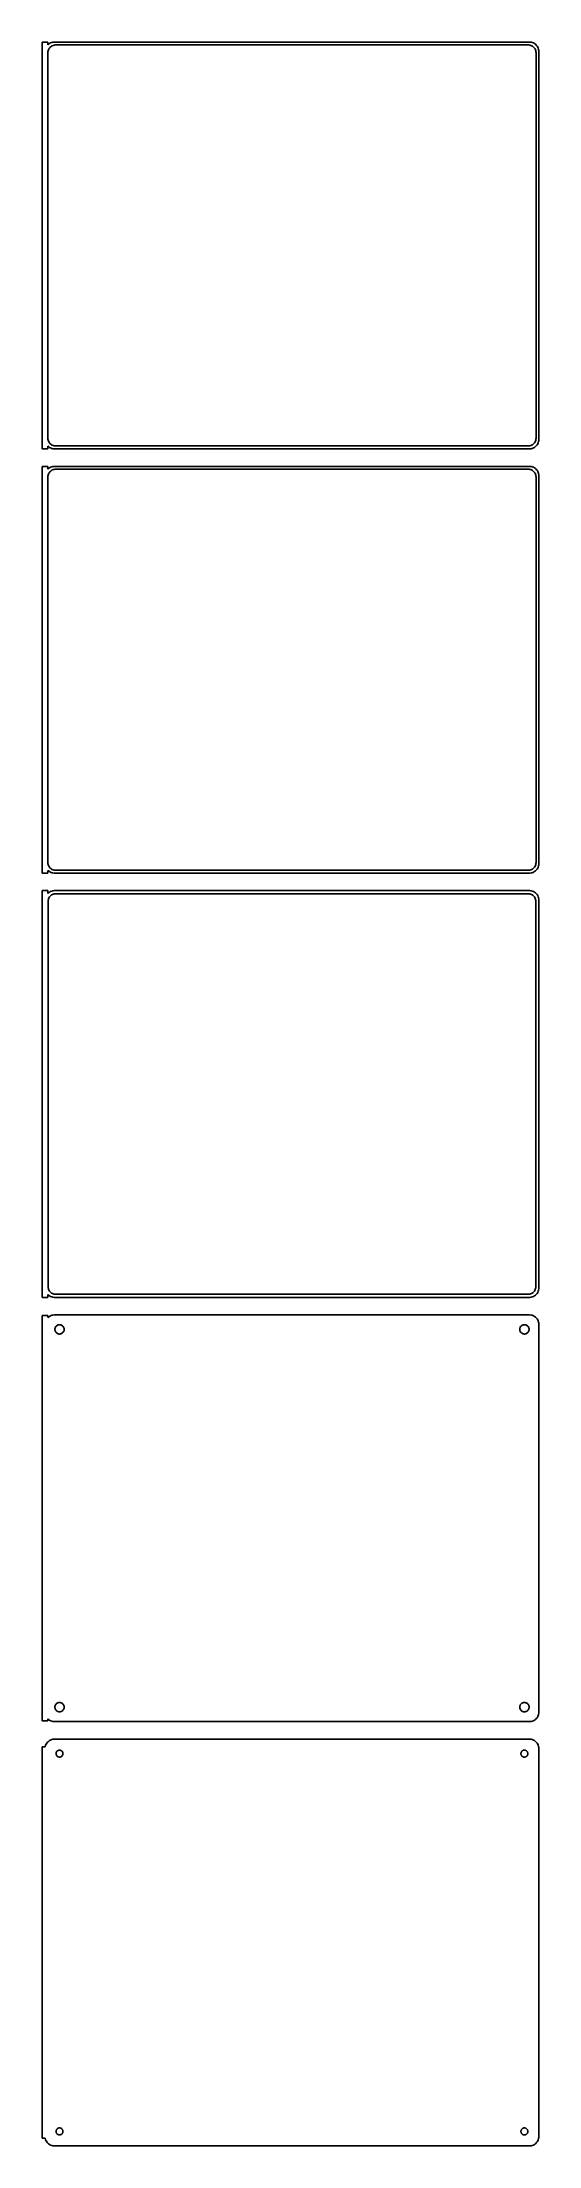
# Model space of a CAD drawing. Header units: metres. Extents: x -129 to 128, y 771 to 1857.
import ezdxf

# ---------------------------------------------------------------- set-up
doc = ezdxf.new("R2010")
doc.units = ezdxf.units.M

msp = doc.modelspace()

# ---------------------------------------------------------------- linework, layer by layer
for p, q in [((-126, 1856.99), (-129, 1856.99)), ((-129, 1856.99), (-129, 1647.01)), ((-126, 1855.56), (-126, 1856.99)), ((-125.687, 1855.85), (-126, 1855.56)), ((-126, 1851.5), (-125.968, 1852)), ((-126, 1652.5), (-126, 1851.5)), ((-125.968, 1852), (-125.874, 1852.49)), ((-125.874, 1852.49), (-125.719, 1852.97)), ((-125.719, 1852.97), (-125.505, 1853.43)), ((-125.179, 1856.22), (-125.687, 1855.85)), ((-125.505, 1853.43), (-125.236, 1853.85)), ((-125.236, 1853.85), (-124.916, 1854.24)), ((-124.629, 1856.52), (-125.179, 1856.22)), ((-124.916, 1854.24), (-124.55, 1854.58)), ((-124.045, 1856.76), (-124.629, 1856.52)), ((-124.55, 1854.58), (-124.143, 1854.88)), ((-124.143, 1854.88), (-123.703, 1855.12)), ((-123.437, 1856.91), (-124.045, 1856.76)), ((-123.703, 1855.12), (-123.236, 1855.3)), ((-122.814, 1856.99), (-123.437, 1856.91)), ((-123.236, 1855.3), (-122.75, 1855.43)), ((122.814, 1856.99), (-122.814, 1856.99)), ((-122.75, 1855.43), (-122.251, 1855.49)), ((-122.251, 1855.49), (122.251, 1855.49)), ((122.251, 1855.49), (122.75, 1855.43)), ((122.75, 1855.43), (123.236, 1855.3)), ((123.437, 1856.91), (122.814, 1856.99)), ((123.236, 1855.3), (123.703, 1855.12)), ((124.045, 1856.76), (123.437, 1856.91)), ((123.703, 1855.12), (124.143, 1854.88)), ((124.629, 1856.52), (124.045, 1856.76)), ((124.143, 1854.88), (124.55, 1854.58)), ((124.55, 1854.58), (124.916, 1854.24)), ((125.179, 1856.22), (124.629, 1856.52)), ((124.916, 1854.24), (125.236, 1853.85)), ((125.687, 1855.85), (125.179, 1856.22)), ((125.236, 1853.85), (125.505, 1853.43)), ((125.505, 1853.43), (125.719, 1852.97)), ((126.145, 1855.42), (125.687, 1855.85)), ((125.719, 1852.97), (125.874, 1852.49)), ((125.874, 1852.49), (125.968, 1852)), ((125.968, 1852), (126, 1851.5)), ((126, 1851.5), (126, 1652.5)), ((126.545, 1854.94), (126.145, 1855.42)), ((126.882, 1854.41), (126.545, 1854.94)), ((127.149, 1853.84), (126.882, 1854.41)), ((127.343, 1853.24), (127.149, 1853.84)), ((127.461, 1852.63), (127.343, 1853.24)), ((127.5, 1852), (127.461, 1852.63)), ((127.5, 1652), (127.5, 1852)), ((-125.968, 1652), (-126, 1652.5)), ((-125.874, 1651.51), (-125.968, 1652)), ((-125.719, 1651.03), (-125.874, 1651.51)), ((-125.505, 1650.57), (-125.719, 1651.03)), ((125.719, 1651.03), (125.505, 1650.57)), ((125.874, 1651.51), (125.719, 1651.03)), ((125.968, 1652), (125.874, 1651.51)), ((126, 1652.5), (125.968, 1652)), ((127.149, 1650.16), (127.343, 1650.76)), ((127.343, 1650.76), (127.461, 1651.37)), ((127.461, 1651.37), (127.5, 1652)), ((-129, 1647.01), (-126, 1647.01)), ((-126, 1648.44), (-125.687, 1648.15)), ((-126, 1647.01), (-126, 1648.44)), ((-125.687, 1648.15), (-125.179, 1647.78)), ((-125.236, 1650.15), (-125.505, 1650.57)), ((-124.916, 1649.76), (-125.236, 1650.15)), ((-125.179, 1647.78), (-124.629, 1647.48)), ((-124.55, 1649.42), (-124.916, 1649.76)), ((-124.629, 1647.48), (-124.045, 1647.24)), ((-124.143, 1649.12), (-124.55, 1649.42)), ((-123.703, 1648.88), (-124.143, 1649.12)), ((-124.045, 1647.24), (-123.437, 1647.09)), ((-123.236, 1648.7), (-123.703, 1648.88)), ((-123.437, 1647.09), (-122.814, 1647.01)), ((-122.75, 1648.57), (-123.236, 1648.7)), ((-122.814, 1647.01), (122.814, 1647.01)), ((-122.251, 1648.51), (-122.75, 1648.57)), ((122.251, 1648.51), (-122.251, 1648.51)), ((122.75, 1648.57), (122.251, 1648.51)), ((123.236, 1648.7), (122.75, 1648.57)), ((122.814, 1647.01), (123.437, 1647.09)), ((123.703, 1648.88), (123.236, 1648.7)), ((123.437, 1647.09), (124.045, 1647.24)), ((124.143, 1649.12), (123.703, 1648.88)), ((124.045, 1647.24), (124.629, 1647.48)), ((124.55, 1649.42), (124.143, 1649.12)), ((124.916, 1649.76), (124.55, 1649.42)), ((124.629, 1647.48), (125.179, 1647.78)), ((125.236, 1650.15), (124.916, 1649.76)), ((125.179, 1647.78), (125.687, 1648.15)), ((125.505, 1650.57), (125.236, 1650.15)), ((125.687, 1648.15), (126.145, 1648.58)), ((126.145, 1648.58), (126.545, 1649.06)), ((126.545, 1649.06), (126.882, 1649.59)), ((126.882, 1649.59), (127.149, 1650.16)), ((-126, 1637.99), (-129, 1637.99)), ((-129, 1637.99), (-129, 1428.01)), ((-126, 1636.56), (-126, 1637.99)), ((-125.687, 1636.85), (-126, 1636.56)), ((-126, 1632.5), (-125.968, 1633)), ((-126, 1433.5), (-126, 1632.5)), ((-125.968, 1633), (-125.874, 1633.49)), ((-125.874, 1633.49), (-125.719, 1633.97)), ((-125.719, 1633.97), (-125.505, 1634.43)), ((-125.179, 1637.22), (-125.687, 1636.85)), ((-125.505, 1634.43), (-125.236, 1634.85)), ((-125.236, 1634.85), (-124.916, 1635.24)), ((-124.629, 1637.52), (-125.179, 1637.22)), ((-124.916, 1635.24), (-124.55, 1635.58)), ((-124.045, 1637.76), (-124.629, 1637.52)), ((-124.55, 1635.58), (-124.143, 1635.88)), ((-124.143, 1635.88), (-123.703, 1636.12)), ((-123.437, 1637.91), (-124.045, 1637.76)), ((-123.703, 1636.12), (-123.236, 1636.3)), ((-122.814, 1637.99), (-123.437, 1637.91)), ((-123.236, 1636.3), (-122.75, 1636.43)), ((122.814, 1637.99), (-122.814, 1637.99)), ((-122.75, 1636.43), (-122.251, 1636.49)), ((-122.251, 1636.49), (122.251, 1636.49)), ((122.251, 1636.49), (122.75, 1636.43)), ((122.75, 1636.43), (123.236, 1636.3)), ((123.437, 1637.91), (122.814, 1637.99)), ((123.236, 1636.3), (123.703, 1636.12)), ((124.045, 1637.76), (123.437, 1637.91)), ((123.703, 1636.12), (124.143, 1635.88)), ((124.629, 1637.52), (124.045, 1637.76)), ((124.143, 1635.88), (124.55, 1635.58)), ((124.55, 1635.58), (124.916, 1635.24)), ((125.179, 1637.22), (124.629, 1637.52)), ((124.916, 1635.24), (125.236, 1634.85)), ((125.687, 1636.85), (125.179, 1637.22)), ((125.236, 1634.85), (125.505, 1634.43)), ((125.505, 1634.43), (125.719, 1633.97)), ((126.145, 1636.42), (125.687, 1636.85)), ((125.719, 1633.97), (125.874, 1633.49)), ((125.874, 1633.49), (125.968, 1633)), ((125.968, 1633), (126, 1632.5)), ((126, 1632.5), (126, 1433.5)), ((126.545, 1635.94), (126.145, 1636.42)), ((126.882, 1635.41), (126.545, 1635.94)), ((127.149, 1634.84), (126.882, 1635.41)), ((127.343, 1634.24), (127.149, 1634.84)), ((127.461, 1633.63), (127.343, 1634.24)), ((127.5, 1633), (127.461, 1633.63)), ((127.5, 1433), (127.5, 1633)), ((-125.968, 1433), (-126, 1433.5)), ((126, 1433.5), (125.968, 1433)), ((-129, 1428.01), (-126, 1428.01)), ((-126, 1429.44), (-125.687, 1429.15)), ((-126, 1428.01), (-126, 1429.44)), ((-125.874, 1432.51), (-125.968, 1433)), ((-125.719, 1432.03), (-125.874, 1432.51)), ((-125.505, 1431.57), (-125.719, 1432.03)), ((-125.687, 1429.15), (-125.179, 1428.78)), ((-125.236, 1431.15), (-125.505, 1431.57)), ((-124.916, 1430.76), (-125.236, 1431.15)), ((-125.179, 1428.78), (-124.629, 1428.48)), ((-124.55, 1430.42), (-124.916, 1430.76)), ((-124.629, 1428.48), (-124.045, 1428.24)), ((-124.143, 1430.12), (-124.55, 1430.42)), ((-123.703, 1429.88), (-124.143, 1430.12)), ((-124.045, 1428.24), (-123.437, 1428.09)), ((-123.236, 1429.7), (-123.703, 1429.88)), ((-123.437, 1428.09), (-122.814, 1428.01)), ((-122.75, 1429.57), (-123.236, 1429.7)), ((-122.814, 1428.01), (122.814, 1428.01)), ((-122.251, 1429.51), (-122.75, 1429.57)), ((122.251, 1429.51), (-122.251, 1429.51)), ((122.75, 1429.57), (122.251, 1429.51)), ((123.236, 1429.7), (122.75, 1429.57)), ((122.814, 1428.01), (123.437, 1428.09)), ((123.703, 1429.88), (123.236, 1429.7)), ((123.437, 1428.09), (124.045, 1428.24)), ((124.143, 1430.12), (123.703, 1429.88)), ((124.045, 1428.24), (124.629, 1428.48)), ((124.55, 1430.42), (124.143, 1430.12)), ((124.916, 1430.76), (124.55, 1430.42)), ((124.629, 1428.48), (125.179, 1428.78)), ((125.236, 1431.15), (124.916, 1430.76)), ((125.179, 1428.78), (125.687, 1429.15)), ((125.505, 1431.57), (125.236, 1431.15)), ((125.719, 1432.03), (125.505, 1431.57)), ((125.687, 1429.15), (126.145, 1429.58)), ((125.874, 1432.51), (125.719, 1432.03)), ((125.968, 1433), (125.874, 1432.51)), ((126.145, 1429.58), (126.545, 1430.06)), ((126.545, 1430.06), (126.882, 1430.59)), ((126.882, 1430.59), (127.149, 1431.16)), ((127.149, 1431.16), (127.343, 1431.76)), ((127.343, 1431.76), (127.461, 1432.37)), ((127.461, 1432.37), (127.5, 1433)), ((-126, 1418.99), (-129, 1418.99)), ((-129, 1418.99), (-129, 1209.01)), ((-126, 1417.56), (-126, 1418.99)), ((-125.687, 1417.85), (-126, 1417.56)), ((-125.873, 1413.5), (-125.842, 1413.99)), ((-125.873, 1214.5), (-125.873, 1413.5)), ((-125.842, 1413.99), (-125.751, 1414.46)), ((-125.751, 1414.46), (-125.601, 1414.93)), ((-125.179, 1418.22), (-125.687, 1417.85)), ((-125.601, 1414.93), (-125.394, 1415.37)), ((-125.394, 1415.37), (-125.133, 1415.78)), ((-124.629, 1418.52), (-125.179, 1418.22)), ((-125.133, 1415.78), (-124.823, 1416.15)), ((-124.823, 1416.15), (-124.469, 1416.48)), ((-124.045, 1418.76), (-124.629, 1418.52)), ((-124.469, 1416.48), (-124.075, 1416.77)), ((-124.075, 1416.77), (-123.649, 1417)), ((-123.437, 1418.91), (-124.045, 1418.76)), ((-123.649, 1417), (-123.197, 1417.18)), ((-122.814, 1418.99), (-123.437, 1418.91)), ((-123.197, 1417.18), (-122.726, 1417.3)), ((122.814, 1418.99), (-122.814, 1418.99)), ((-122.726, 1417.3), (-122.243, 1417.36)), ((-122.243, 1417.36), (122.243, 1417.36)), ((122.243, 1417.36), (122.726, 1417.3)), ((122.726, 1417.3), (123.197, 1417.18)), ((123.437, 1418.91), (122.814, 1418.99)), ((123.197, 1417.18), (123.649, 1417)), ((124.045, 1418.76), (123.437, 1418.91)), ((123.649, 1417), (124.075, 1416.77)), ((124.629, 1418.52), (124.045, 1418.76)), ((124.075, 1416.77), (124.469, 1416.48)), ((124.469, 1416.48), (124.823, 1416.15)), ((125.179, 1418.22), (124.629, 1418.52)), ((124.823, 1416.15), (125.133, 1415.78)), ((125.133, 1415.78), (125.394, 1415.37)), ((125.687, 1417.85), (125.179, 1418.22)), ((125.394, 1415.37), (125.601, 1414.93)), ((125.601, 1414.93), (125.751, 1414.46)), ((126.145, 1417.42), (125.687, 1417.85)), ((125.751, 1414.46), (125.842, 1413.99)), ((125.842, 1413.99), (125.873, 1413.5)), ((125.873, 1413.5), (125.873, 1214.5)), ((126.545, 1416.94), (126.145, 1417.42)), ((126.882, 1416.41), (126.545, 1416.94)), ((127.149, 1415.84), (126.882, 1416.41)), ((127.343, 1415.24), (127.149, 1415.84)), ((127.461, 1414.63), (127.343, 1415.24)), ((127.5, 1414), (127.461, 1414.63)), ((127.5, 1214), (127.5, 1414)), ((-129, 1209.01), (-126, 1209.01)), ((-126, 1210.44), (-125.687, 1210.15)), ((-126, 1209.01), (-126, 1210.44)), ((-125.842, 1214.01), (-125.873, 1214.5)), ((-125.751, 1213.54), (-125.842, 1214.01)), ((-125.601, 1213.07), (-125.751, 1213.54)), ((-125.687, 1210.15), (-125.179, 1209.78)), ((-125.394, 1212.63), (-125.601, 1213.07)), ((-125.133, 1212.22), (-125.394, 1212.63)), ((-125.179, 1209.78), (-124.629, 1209.48)), ((-124.823, 1211.85), (-125.133, 1212.22)), ((-124.469, 1211.52), (-124.823, 1211.85)), ((-124.629, 1209.48), (-124.045, 1209.24)), ((-124.075, 1211.23), (-124.469, 1211.52)), ((-123.649, 1211), (-124.075, 1211.23)), ((-124.045, 1209.24), (-123.437, 1209.09)), ((-123.197, 1210.82), (-123.649, 1211)), ((-123.437, 1209.09), (-122.814, 1209.01)), ((-122.726, 1210.7), (-123.197, 1210.82)), ((-122.814, 1209.01), (122.814, 1209.01)), ((-122.243, 1210.64), (-122.726, 1210.7)), ((122.243, 1210.64), (-122.243, 1210.64)), ((122.726, 1210.7), (122.243, 1210.64)), ((123.197, 1210.82), (122.726, 1210.7)), ((122.814, 1209.01), (123.437, 1209.09)), ((123.649, 1211), (123.197, 1210.82)), ((123.437, 1209.09), (124.045, 1209.24)), ((124.075, 1211.23), (123.649, 1211)), ((124.045, 1209.24), (124.629, 1209.48)), ((124.469, 1211.52), (124.075, 1211.23)), ((124.823, 1211.85), (124.469, 1211.52)), ((124.629, 1209.48), (125.179, 1209.78)), ((125.133, 1212.22), (124.823, 1211.85)), ((125.394, 1212.63), (125.133, 1212.22)), ((125.179, 1209.78), (125.687, 1210.15)), ((125.601, 1213.07), (125.394, 1212.63)), ((125.751, 1213.54), (125.601, 1213.07)), ((125.687, 1210.15), (126.145, 1210.58)), ((125.842, 1214.01), (125.751, 1213.54)), ((125.873, 1214.5), (125.842, 1214.01)), ((126.145, 1210.58), (126.545, 1211.06)), ((126.545, 1211.06), (126.882, 1211.59)), ((126.882, 1211.59), (127.149, 1212.16)), ((127.149, 1212.16), (127.343, 1212.76)), ((127.343, 1212.76), (127.461, 1213.37)), ((127.461, 1213.37), (127.5, 1214)), ((-126, 1199.61), (-129, 1199.61)), ((-129, 1199.61), (-129, 990.385)), ((-126, 1198.56), (-126, 1199.61)), ((-125.687, 1198.85), (-126, 1198.56)), ((-125.179, 1199.22), (-125.687, 1198.85)), ((-124.629, 1199.52), (-125.179, 1199.22)), ((-124.045, 1199.76), (-124.629, 1199.52)), ((-123.437, 1199.91), (-124.045, 1199.76)), ((-122.814, 1199.99), (-123.437, 1199.91)), ((122.814, 1199.99), (-122.814, 1199.99)), ((-121.286, 1194.53), (-121.022, 1194.67)), ((-121.022, 1194.67), (-120.742, 1194.78)), ((-120.742, 1194.78), (-120.45, 1194.86)), ((-120.45, 1194.86), (-120.151, 1194.9)), ((-120.151, 1194.9), (-119.849, 1194.9)), ((-119.849, 1194.9), (-119.55, 1194.86)), ((-119.55, 1194.86), (-119.258, 1194.78)), ((-119.258, 1194.78), (-118.978, 1194.67)), ((-118.978, 1194.67), (-118.714, 1194.53)), ((118.714, 1194.53), (118.978, 1194.67)), ((118.978, 1194.67), (119.258, 1194.78)), ((119.258, 1194.78), (119.55, 1194.86)), ((119.55, 1194.86), (119.849, 1194.9)), ((119.849, 1194.9), (120.151, 1194.9)), ((120.151, 1194.9), (120.45, 1194.86)), ((120.45, 1194.86), (120.742, 1194.78)), ((120.742, 1194.78), (121.022, 1194.67)), ((121.022, 1194.67), (121.286, 1194.53)), ((123.437, 1199.91), (122.814, 1199.99)), ((124.045, 1199.76), (123.437, 1199.91)), ((124.629, 1199.52), (124.045, 1199.76)), ((125.179, 1199.22), (124.629, 1199.52)), ((125.687, 1198.85), (125.179, 1199.22)), ((126.145, 1198.42), (125.687, 1198.85)), ((126.545, 1197.94), (126.145, 1198.42)), ((126.882, 1197.41), (126.545, 1197.94)), ((127.149, 1196.84), (126.882, 1197.41)), ((127.343, 1196.24), (127.149, 1196.84)), ((127.461, 1195.63), (127.343, 1196.24)), ((127.5, 1195), (127.461, 1195.63)), ((127.5, 995), (127.5, 1195)), ((-122.4, 1192.5), (-122.381, 1192.8)), ((-122.381, 1192.2), (-122.4, 1192.5)), ((-122.381, 1192.8), (-122.325, 1193.1)), ((-122.325, 1191.9), (-122.381, 1192.2)), ((-122.325, 1193.1), (-122.231, 1193.38)), ((-122.231, 1191.62), (-122.325, 1191.9)), ((-122.231, 1193.38), (-122.103, 1193.66)), ((-122.103, 1191.34), (-122.231, 1191.62)), ((-122.103, 1193.66), (-121.942, 1193.91)), ((-121.942, 1191.09), (-122.103, 1191.34)), ((-121.942, 1193.91), (-121.75, 1194.14)), ((-121.75, 1190.86), (-121.942, 1191.09)), ((-121.75, 1194.14), (-121.53, 1194.35)), ((-121.53, 1190.65), (-121.75, 1190.86)), ((-121.53, 1194.35), (-121.286, 1194.53)), ((-121.286, 1190.47), (-121.53, 1190.65)), ((-121.022, 1190.33), (-121.286, 1190.47)), ((-120.742, 1190.22), (-121.022, 1190.33)), ((-120.45, 1190.14), (-120.742, 1190.22)), ((-120.151, 1190.1), (-120.45, 1190.14)), ((-119.849, 1190.1), (-120.151, 1190.1)), ((-119.55, 1190.14), (-119.849, 1190.1)), ((-119.258, 1190.22), (-119.55, 1190.14)), ((-118.978, 1190.33), (-119.258, 1190.22)), ((-118.714, 1190.47), (-118.978, 1190.33)), ((-118.714, 1194.53), (-118.47, 1194.35)), ((-118.47, 1190.65), (-118.714, 1190.47)), ((-118.47, 1194.35), (-118.25, 1194.14)), ((-118.25, 1190.86), (-118.47, 1190.65)), ((-118.25, 1194.14), (-118.058, 1193.91)), ((-118.058, 1191.09), (-118.25, 1190.86)), ((-118.058, 1193.91), (-117.897, 1193.66)), ((-117.897, 1191.34), (-118.058, 1191.09)), ((-117.897, 1193.66), (-117.769, 1193.38)), ((-117.769, 1191.62), (-117.897, 1191.34)), ((-117.769, 1193.38), (-117.675, 1193.1)), ((-117.675, 1191.9), (-117.769, 1191.62)), ((-117.675, 1193.1), (-117.619, 1192.8)), ((-117.619, 1192.2), (-117.675, 1191.9)), ((-117.619, 1192.8), (-117.6, 1192.5)), ((-117.6, 1192.5), (-117.619, 1192.2)), ((117.6, 1192.5), (117.619, 1192.8)), ((117.619, 1192.2), (117.6, 1192.5)), ((117.619, 1192.8), (117.675, 1193.1)), ((117.675, 1191.9), (117.619, 1192.2)), ((117.675, 1193.1), (117.769, 1193.38)), ((117.769, 1191.62), (117.675, 1191.9)), ((117.769, 1193.38), (117.897, 1193.66)), ((117.897, 1191.34), (117.769, 1191.62)), ((117.897, 1193.66), (118.058, 1193.91)), ((118.058, 1191.09), (117.897, 1191.34)), ((118.058, 1193.91), (118.25, 1194.14)), ((118.25, 1190.86), (118.058, 1191.09)), ((118.25, 1194.14), (118.47, 1194.35)), ((118.47, 1190.65), (118.25, 1190.86)), ((118.47, 1194.35), (118.714, 1194.53)), ((118.714, 1190.47), (118.47, 1190.65)), ((118.978, 1190.33), (118.714, 1190.47)), ((119.258, 1190.22), (118.978, 1190.33)), ((119.55, 1190.14), (119.258, 1190.22)), ((119.849, 1190.1), (119.55, 1190.14)), ((120.151, 1190.1), (119.849, 1190.1)), ((120.45, 1190.14), (120.151, 1190.1)), ((120.742, 1190.22), (120.45, 1190.14)), ((121.022, 1190.33), (120.742, 1190.22)), ((121.286, 1190.47), (121.022, 1190.33)), ((121.286, 1194.53), (121.53, 1194.35)), ((121.53, 1190.65), (121.286, 1190.47)), ((121.53, 1194.35), (121.75, 1194.14)), ((121.75, 1190.86), (121.53, 1190.65)), ((121.75, 1194.14), (121.942, 1193.91)), ((121.942, 1191.09), (121.75, 1190.86)), ((121.942, 1193.91), (122.103, 1193.66)), ((122.103, 1191.34), (121.942, 1191.09)), ((122.103, 1193.66), (122.231, 1193.38)), ((122.231, 1191.62), (122.103, 1191.34)), ((122.231, 1193.38), (122.325, 1193.1)), ((122.325, 1191.9), (122.231, 1191.62)), ((122.325, 1193.1), (122.381, 1192.8)), ((122.381, 1192.2), (122.325, 1191.9)), ((122.381, 1192.8), (122.4, 1192.5)), ((122.4, 1192.5), (122.381, 1192.2)), ((-121.942, 998.911), (-121.75, 999.143)), ((-121.75, 999.143), (-121.53, 999.349)), ((-121.53, 999.349), (-121.286, 999.526)), ((-121.286, 999.526), (-121.022, 999.672)), ((-121.022, 999.672), (-120.742, 999.783)), ((-120.742, 999.783), (-120.45, 999.857)), ((-120.45, 999.857), (-120.151, 999.895)), ((-120.151, 999.895), (-119.849, 999.895)), ((-119.849, 999.895), (-119.55, 999.857)), ((-119.55, 999.857), (-119.258, 999.783)), ((-119.258, 999.783), (-118.978, 999.672)), ((-118.978, 999.672), (-118.714, 999.526)), ((-118.714, 999.526), (-118.47, 999.349)), ((-118.47, 999.349), (-118.25, 999.143)), ((-118.25, 999.143), (-118.058, 998.911)), ((118.058, 998.911), (118.25, 999.143)), ((118.25, 999.143), (118.47, 999.349)), ((118.47, 999.349), (118.714, 999.526)), ((118.714, 999.526), (118.978, 999.672)), ((118.978, 999.672), (119.258, 999.783)), ((119.258, 999.783), (119.55, 999.857)), ((119.55, 999.857), (119.849, 999.895)), ((119.849, 999.895), (120.151, 999.895)), ((120.151, 999.895), (120.45, 999.857)), ((120.45, 999.857), (120.742, 999.783)), ((120.742, 999.783), (121.022, 999.672)), ((121.022, 999.672), (121.286, 999.526)), ((121.286, 999.526), (121.53, 999.349)), ((121.53, 999.349), (121.75, 999.143)), ((121.75, 999.143), (121.942, 998.911)), ((-129, 990.385), (-126, 990.385)), ((-126, 990.385), (-126, 991.441)), ((-126, 991.441), (-125.687, 991.147)), ((-125.687, 991.147), (-125.179, 990.778)), ((-125.179, 990.778), (-124.629, 990.476)), ((-124.629, 990.476), (-124.045, 990.245)), ((-124.045, 990.245), (-123.437, 990.089)), ((-123.437, 990.089), (-122.814, 990.01)), ((-122.814, 990.01), (122.814, 990.01)), ((-122.4, 997.5), (-122.381, 997.801)), ((-122.381, 997.199), (-122.4, 997.5)), ((-122.381, 997.801), (-122.325, 998.097)), ((-122.325, 996.903), (-122.381, 997.199)), ((-122.325, 998.097), (-122.231, 998.383)), ((-122.231, 996.617), (-122.325, 996.903)), ((-122.231, 998.383), (-122.103, 998.656)), ((-122.103, 996.344), (-122.231, 996.617)), ((-122.103, 998.656), (-121.942, 998.911)), ((-121.942, 996.089), (-122.103, 996.344)), ((-121.75, 995.857), (-121.942, 996.089)), ((-121.53, 995.651), (-121.75, 995.857)), ((-121.286, 995.474), (-121.53, 995.651)), ((-121.022, 995.328), (-121.286, 995.474)), ((-120.742, 995.217), (-121.022, 995.328)), ((-120.45, 995.143), (-120.742, 995.217)), ((-120.151, 995.105), (-120.45, 995.143)), ((-119.849, 995.105), (-120.151, 995.105)), ((-119.55, 995.143), (-119.849, 995.105)), ((-119.258, 995.217), (-119.55, 995.143)), ((-118.978, 995.328), (-119.258, 995.217)), ((-118.714, 995.474), (-118.978, 995.328)), ((-118.47, 995.651), (-118.714, 995.474)), ((-118.25, 995.857), (-118.47, 995.651)), ((-118.058, 996.089), (-118.25, 995.857)), ((-118.058, 998.911), (-117.897, 998.656)), ((-117.897, 996.344), (-118.058, 996.089)), ((-117.897, 998.656), (-117.769, 998.383)), ((-117.769, 996.617), (-117.897, 996.344)), ((-117.769, 998.383), (-117.675, 998.097)), ((-117.675, 996.903), (-117.769, 996.617)), ((-117.675, 998.097), (-117.619, 997.801)), ((-117.619, 997.199), (-117.675, 996.903)), ((-117.619, 997.801), (-117.6, 997.5)), ((-117.6, 997.5), (-117.619, 997.199)), ((117.6, 997.5), (117.619, 997.801)), ((117.619, 997.199), (117.6, 997.5)), ((117.619, 997.801), (117.675, 998.097)), ((117.675, 996.903), (117.619, 997.199)), ((117.675, 998.097), (117.769, 998.383)), ((117.769, 996.617), (117.675, 996.903)), ((117.769, 998.383), (117.897, 998.656)), ((117.897, 996.344), (117.769, 996.617)), ((117.897, 998.656), (118.058, 998.911)), ((118.058, 996.089), (117.897, 996.344)), ((118.25, 995.857), (118.058, 996.089)), ((118.47, 995.651), (118.25, 995.857)), ((118.714, 995.474), (118.47, 995.651)), ((118.978, 995.328), (118.714, 995.474)), ((119.258, 995.217), (118.978, 995.328)), ((119.55, 995.143), (119.258, 995.217)), ((119.849, 995.105), (119.55, 995.143)), ((120.151, 995.105), (119.849, 995.105)), ((120.45, 995.143), (120.151, 995.105)), ((120.742, 995.217), (120.45, 995.143)), ((121.022, 995.328), (120.742, 995.217)), ((121.286, 995.474), (121.022, 995.328)), ((121.53, 995.651), (121.286, 995.474)), ((121.75, 995.857), (121.53, 995.651)), ((121.942, 996.089), (121.75, 995.857)), ((121.942, 998.911), (122.103, 998.656)), ((122.103, 996.344), (121.942, 996.089)), ((122.103, 998.656), (122.231, 998.383)), ((122.231, 996.617), (122.103, 996.344)), ((122.231, 998.383), (122.325, 998.097)), ((122.325, 996.903), (122.231, 996.617)), ((122.325, 998.097), (122.381, 997.801)), ((122.381, 997.199), (122.325, 996.903)), ((122.381, 997.801), (122.4, 997.5)), ((122.4, 997.5), (122.381, 997.199)), ((122.814, 990.01), (123.437, 990.089)), ((123.437, 990.089), (124.045, 990.245)), ((124.045, 990.245), (124.629, 990.476)), ((124.629, 990.476), (125.179, 990.778)), ((125.179, 990.778), (125.687, 991.147)), ((125.687, 991.147), (126.145, 991.577)), ((126.145, 991.577), (126.545, 992.061)), ((126.545, 992.061), (126.882, 992.591)), ((126.882, 992.591), (127.149, 993.159)), ((127.149, 993.159), (127.343, 993.757)), ((127.343, 993.757), (127.461, 994.373)), ((127.461, 994.373), (127.5, 995)), ((-127.149, 977.841), (-127.343, 977.243)), ((-126.882, 978.409), (-127.149, 977.841)), ((-126.545, 978.939), (-126.882, 978.409)), ((-126.145, 979.423), (-126.545, 978.939)), ((-125.687, 979.853), (-126.145, 979.423)), ((-125.179, 980.222), (-125.687, 979.853)), ((-124.629, 980.524), (-125.179, 980.222)), ((-124.045, 980.755), (-124.629, 980.524)), ((-123.437, 980.911), (-124.045, 980.755)), ((-122.814, 980.99), (-123.437, 980.911)), ((122.814, 980.99), (-122.814, 980.99)), ((123.437, 980.911), (122.814, 980.99)), ((124.045, 980.755), (123.437, 980.911)), ((124.629, 980.524), (124.045, 980.755)), ((125.179, 980.222), (124.629, 980.524)), ((125.687, 979.853), (125.179, 980.222)), ((126.145, 979.423), (125.687, 979.853)), ((126.545, 978.939), (126.145, 979.423)), ((126.882, 978.409), (126.545, 978.939)), ((127.149, 977.841), (126.882, 978.409)), ((127.343, 977.243), (127.149, 977.841)), ((-127.4, 976.944), (-129, 976.944)), ((-129, 976.944), (-129, 775.056)), ((-127.343, 977.243), (-127.4, 976.944)), ((-121.8, 973.5), (-121.786, 973.726)), ((-121.786, 973.274), (-121.8, 973.5)), ((-121.786, 973.726), (-121.743, 973.948)), ((-121.743, 973.052), (-121.786, 973.274)), ((-121.743, 973.948), (-121.674, 974.163)), ((-121.674, 972.837), (-121.743, 973.052)), ((-121.674, 974.163), (-121.577, 974.367)), ((-121.577, 972.633), (-121.674, 972.837)), ((-121.577, 974.367), (-121.456, 974.558)), ((-121.456, 972.442), (-121.577, 972.633)), ((-121.456, 974.558), (-121.312, 974.732)), ((-121.312, 972.268), (-121.456, 972.442)), ((-121.312, 974.732), (-121.147, 974.887)), ((-121.147, 972.113), (-121.312, 972.268)), ((-121.147, 974.887), (-120.964, 975.02)), ((-120.964, 971.98), (-121.147, 972.113)), ((-120.964, 975.02), (-120.766, 975.129)), ((-120.766, 971.871), (-120.964, 971.98)), ((-120.766, 975.129), (-120.556, 975.212)), ((-120.556, 971.788), (-120.766, 971.871)), ((-120.556, 975.212), (-120.337, 975.268)), ((-120.337, 971.732), (-120.556, 971.788)), ((-120.337, 975.268), (-120.113, 975.296)), ((-120.113, 971.704), (-120.337, 971.732)), ((-120.113, 975.296), (-119.887, 975.296)), ((-119.887, 971.704), (-120.113, 971.704)), ((-119.887, 975.296), (-119.663, 975.268)), ((-119.663, 971.732), (-119.887, 971.704)), ((-119.663, 975.268), (-119.444, 975.212)), ((-119.444, 971.788), (-119.663, 971.732)), ((-119.444, 975.212), (-119.234, 975.129)), ((-119.234, 971.871), (-119.444, 971.788)), ((-119.234, 975.129), (-119.036, 975.02)), ((-119.036, 971.98), (-119.234, 971.871)), ((-119.036, 975.02), (-118.853, 974.887)), ((-118.853, 972.113), (-119.036, 971.98)), ((-118.853, 974.887), (-118.688, 974.732)), ((-118.688, 972.268), (-118.853, 972.113)), ((-118.688, 974.732), (-118.544, 974.558)), ((-118.544, 972.442), (-118.688, 972.268)), ((-118.544, 974.558), (-118.423, 974.367)), ((-118.423, 972.633), (-118.544, 972.442)), ((-118.423, 974.367), (-118.326, 974.163)), ((-118.326, 972.837), (-118.423, 972.633)), ((-118.326, 974.163), (-118.257, 973.948)), ((-118.257, 973.052), (-118.326, 972.837)), ((-118.257, 973.948), (-118.214, 973.726)), ((-118.214, 973.274), (-118.257, 973.052)), ((-118.214, 973.726), (-118.2, 973.5)), ((-118.2, 973.5), (-118.214, 973.274)), ((118.2, 973.5), (118.214, 973.726)), ((118.214, 973.274), (118.2, 973.5)), ((118.214, 973.726), (118.257, 973.948)), ((118.257, 973.052), (118.214, 973.274)), ((118.257, 973.948), (118.326, 974.163)), ((118.326, 972.837), (118.257, 973.052)), ((118.326, 974.163), (118.423, 974.367)), ((118.423, 972.633), (118.326, 972.837)), ((118.423, 974.367), (118.544, 974.558)), ((118.544, 972.442), (118.423, 972.633)), ((118.544, 974.558), (118.688, 974.732)), ((118.688, 972.268), (118.544, 972.442)), ((118.688, 974.732), (118.853, 974.887)), ((118.853, 972.113), (118.688, 972.268)), ((118.853, 974.887), (119.036, 975.02)), ((119.036, 971.98), (118.853, 972.113)), ((119.036, 975.02), (119.234, 975.129)), ((119.234, 971.871), (119.036, 971.98)), ((119.234, 975.129), (119.444, 975.212)), ((119.444, 971.788), (119.234, 971.871)), ((119.444, 975.212), (119.663, 975.268)), ((119.663, 971.732), (119.444, 971.788)), ((119.663, 975.268), (119.887, 975.296)), ((119.887, 971.704), (119.663, 971.732)), ((119.887, 975.296), (120.113, 975.296)), ((120.113, 971.704), (119.887, 971.704)), ((120.113, 975.296), (120.337, 975.268)), ((120.337, 971.732), (120.113, 971.704)), ((120.337, 975.268), (120.556, 975.212)), ((120.556, 971.788), (120.337, 971.732)), ((120.556, 975.212), (120.766, 975.129)), ((120.766, 971.871), (120.556, 971.788)), ((120.766, 975.129), (120.964, 975.02)), ((120.964, 971.98), (120.766, 971.871)), ((120.964, 975.02), (121.147, 974.887)), ((121.147, 972.113), (120.964, 971.98)), ((121.147, 974.887), (121.312, 974.732)), ((121.312, 972.268), (121.147, 972.113)), ((121.312, 974.732), (121.456, 974.558)), ((121.456, 972.442), (121.312, 972.268)), ((121.456, 974.558), (121.577, 974.367)), ((121.577, 972.633), (121.456, 972.442)), ((121.577, 974.367), (121.674, 974.163)), ((121.674, 972.837), (121.577, 972.633)), ((121.674, 974.163), (121.743, 973.948)), ((121.743, 973.052), (121.674, 972.837)), ((121.743, 973.948), (121.786, 973.726)), ((121.786, 973.274), (121.743, 973.052)), ((121.786, 973.726), (121.8, 973.5)), ((121.8, 973.5), (121.786, 973.274)), ((127.461, 976.627), (127.343, 977.243)), ((127.5, 976), (127.461, 976.627)), ((127.5, 776), (127.5, 976)), ((-129, 775.056), (-127.4, 775.056)), ((-127.4, 775.056), (-127.343, 774.757)), ((-127.343, 774.757), (-127.149, 774.159)), ((-127.149, 774.159), (-126.882, 773.591)), ((-126.882, 773.591), (-126.545, 773.061)), ((-126.545, 773.061), (-126.145, 772.577)), ((-126.145, 772.577), (-125.687, 772.147)), ((-125.687, 772.147), (-125.179, 771.778)), ((-125.179, 771.778), (-124.629, 771.476)), ((-124.629, 771.476), (-124.045, 771.245)), ((-124.045, 771.245), (-123.437, 771.089)), ((-123.437, 771.089), (-122.814, 771.01)), ((-121.8, 778.5), (-121.786, 778.726)), ((-121.786, 778.274), (-121.8, 778.5)), ((-121.786, 778.726), (-121.743, 778.948)), ((-121.743, 778.052), (-121.786, 778.274)), ((-121.743, 778.948), (-121.674, 779.163)), ((-121.674, 777.837), (-121.743, 778.052)), ((-121.674, 779.163), (-121.577, 779.367)), ((-121.577, 777.633), (-121.674, 777.837)), ((-121.577, 779.367), (-121.456, 779.558)), ((-121.456, 777.442), (-121.577, 777.633)), ((-121.456, 779.558), (-121.312, 779.732)), ((-121.312, 777.268), (-121.456, 777.442)), ((-121.312, 779.732), (-121.147, 779.887)), ((-121.147, 777.113), (-121.312, 777.268)), ((-121.147, 779.887), (-120.964, 780.02)), ((-120.964, 776.98), (-121.147, 777.113)), ((-120.964, 780.02), (-120.766, 780.129)), ((-120.766, 776.871), (-120.964, 776.98)), ((-120.766, 780.129), (-120.556, 780.212)), ((-120.556, 776.788), (-120.766, 776.871)), ((-120.556, 780.212), (-120.337, 780.268)), ((-120.337, 776.732), (-120.556, 776.788)), ((-120.337, 780.268), (-120.113, 780.296)), ((-120.113, 776.704), (-120.337, 776.732)), ((-120.113, 780.296), (-119.887, 780.296)), ((-119.887, 776.704), (-120.113, 776.704)), ((-119.887, 780.296), (-119.663, 780.268)), ((-119.663, 776.732), (-119.887, 776.704)), ((-119.663, 780.268), (-119.444, 780.212)), ((-119.444, 776.788), (-119.663, 776.732)), ((-119.444, 780.212), (-119.234, 780.129)), ((-119.234, 776.871), (-119.444, 776.788)), ((-119.234, 780.129), (-119.036, 780.02)), ((-119.036, 776.98), (-119.234, 776.871)), ((-119.036, 780.02), (-118.853, 779.887)), ((-118.853, 777.113), (-119.036, 776.98)), ((-118.853, 779.887), (-118.688, 779.732)), ((-118.688, 777.268), (-118.853, 777.113)), ((-118.688, 779.732), (-118.544, 779.558)), ((-118.544, 777.442), (-118.688, 777.268)), ((-118.544, 779.558), (-118.423, 779.367)), ((-118.423, 777.633), (-118.544, 777.442)), ((-118.423, 779.367), (-118.326, 779.163)), ((-118.326, 777.837), (-118.423, 777.633)), ((-118.326, 779.163), (-118.257, 778.948)), ((-118.257, 778.052), (-118.326, 777.837)), ((-118.257, 778.948), (-118.214, 778.726)), ((-118.214, 778.274), (-118.257, 778.052)), ((-118.214, 778.726), (-118.2, 778.5)), ((-118.2, 778.5), (-118.214, 778.274)), ((118.2, 778.5), (118.214, 778.726)), ((118.214, 778.274), (118.2, 778.5)), ((118.214, 778.726), (118.257, 778.948)), ((118.257, 778.052), (118.214, 778.274)), ((118.257, 778.948), (118.326, 779.163)), ((118.326, 777.837), (118.257, 778.052)), ((118.326, 779.163), (118.423, 779.367)), ((118.423, 777.633), (118.326, 777.837)), ((118.423, 779.367), (118.544, 779.558)), ((118.544, 777.442), (118.423, 777.633)), ((118.544, 779.558), (118.688, 779.732)), ((118.688, 777.268), (118.544, 777.442)), ((118.688, 779.732), (118.853, 779.887)), ((118.853, 777.113), (118.688, 777.268)), ((118.853, 779.887), (119.036, 780.02)), ((119.036, 776.98), (118.853, 777.113)), ((119.036, 780.02), (119.234, 780.129)), ((119.234, 776.871), (119.036, 776.98)), ((119.234, 780.129), (119.444, 780.212)), ((119.444, 776.788), (119.234, 776.871)), ((119.444, 780.212), (119.663, 780.268)), ((119.663, 776.732), (119.444, 776.788)), ((119.663, 780.268), (119.887, 780.296)), ((119.887, 776.704), (119.663, 776.732)), ((119.887, 780.296), (120.113, 780.296)), ((120.113, 776.704), (119.887, 776.704)), ((120.113, 780.296), (120.337, 780.268)), ((120.337, 776.732), (120.113, 776.704)), ((120.337, 780.268), (120.556, 780.212)), ((120.556, 776.788), (120.337, 776.732)), ((120.556, 780.212), (120.766, 780.129)), ((120.766, 776.871), (120.556, 776.788)), ((120.766, 780.129), (120.964, 780.02)), ((120.964, 776.98), (120.766, 776.871)), ((120.964, 780.02), (121.147, 779.887)), ((121.147, 777.113), (120.964, 776.98)), ((121.147, 779.887), (121.312, 779.732)), ((121.312, 777.268), (121.147, 777.113)), ((121.312, 779.732), (121.456, 779.558)), ((121.456, 777.442), (121.312, 777.268)), ((121.456, 779.558), (121.577, 779.367)), ((121.577, 777.633), (121.456, 777.442)), ((121.577, 779.367), (121.674, 779.163)), ((121.674, 777.837), (121.577, 777.633)), ((121.674, 779.163), (121.743, 778.948)), ((121.743, 778.052), (121.674, 777.837)), ((121.743, 778.948), (121.786, 778.726)), ((121.786, 778.274), (121.743, 778.052)), ((121.786, 778.726), (121.8, 778.5)), ((121.8, 778.5), (121.786, 778.274)), ((122.814, 771.01), (123.437, 771.089)), ((123.437, 771.089), (124.045, 771.245)), ((124.045, 771.245), (124.629, 771.476)), ((124.629, 771.476), (125.179, 771.778)), ((125.179, 771.778), (125.687, 772.147)), ((125.687, 772.147), (126.145, 772.577)), ((126.145, 772.577), (126.545, 773.061)), ((126.545, 773.061), (126.882, 773.591)), ((126.882, 773.591), (127.149, 774.159)), ((127.149, 774.159), (127.343, 774.757)), ((127.343, 774.757), (127.461, 775.373)), ((127.461, 775.373), (127.5, 776)), ((-122.814, 771.01), (122.814, 771.01))]:
    msp.add_line(p, q)

doc.saveas('drawing.dxf')
